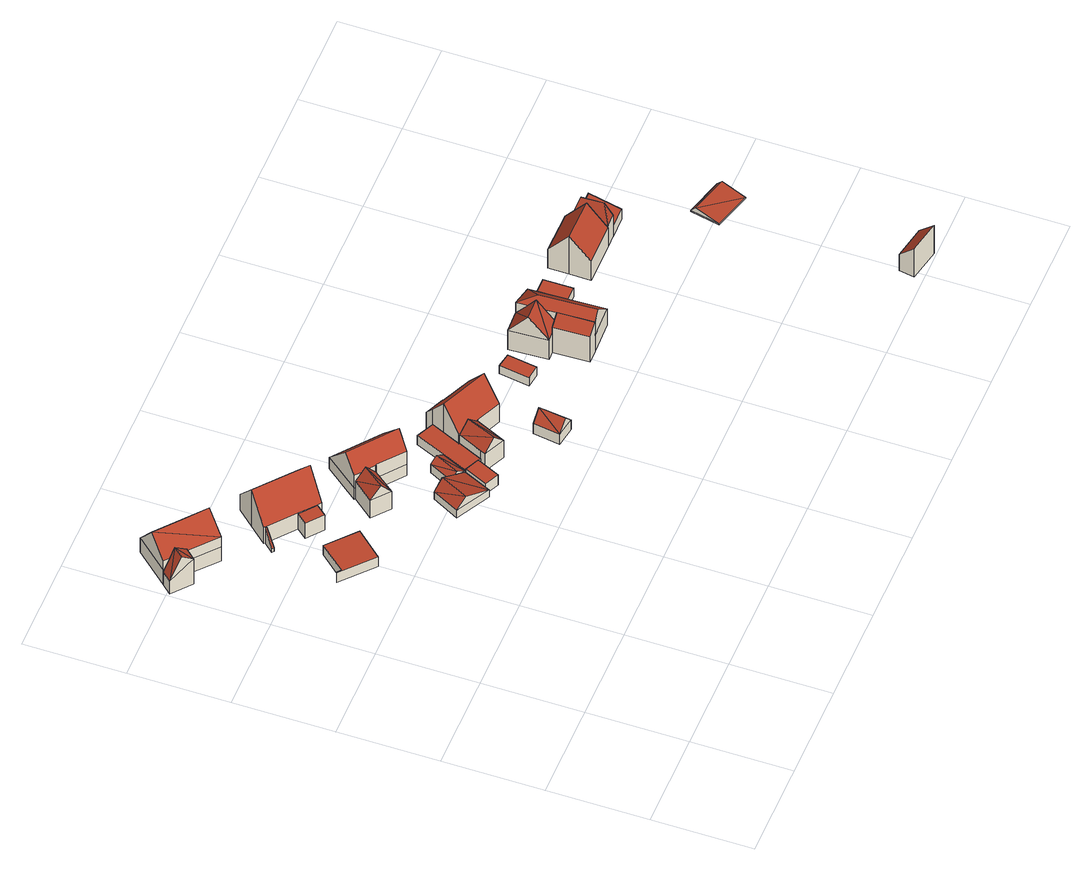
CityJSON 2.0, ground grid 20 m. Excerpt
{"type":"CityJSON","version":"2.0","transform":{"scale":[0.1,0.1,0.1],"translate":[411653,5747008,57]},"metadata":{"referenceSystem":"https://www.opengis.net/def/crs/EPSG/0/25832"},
"CityObjects":{
"building1":{"type":"Building","attributes":{"Gemeindeschluessel":"05570040","Geometrietyp2DReferenz":"3000","function":"31001_1000"},"address":[{"country":"Germany","locality":"Sendenhorst","thoroughfareNumber":"67","thoroughfareName":"Adolfshöhe"}],"children":["building1-1","building1-2"]},
"building1-1":{"type":"BuildingPart","attributes":{"roofType":"3100","measuredHeight":8.56},"parents":["building1"],"geometry":[{"type":"Solid","lod":"2","boundaries":[[[[0,1,2,3,4,5]],[[6,7,1,0]],[[8,9,7,6]],[[0,10,6]],[[0,5,11]],[[11,10,0]],[[11,12,13,8,6]],[[6,10,11]],[[1,7,9,2]],[[14,5,4]],[[9,8,15,3,2]],[[15,14,4,3]],[[5,14,12,11]],[[15,8,13]],[[14,15,13,12]]]],"semantics":{"surfaces":[{"type":"WallSurface"},{"type":"RoofSurface"},{"type":"GroundSurface"},{"type":"ClosureSurface"}],"values":[[0,0,0,0,1,1,1,1,2,0,3,3,0,0,3]]}}]},
"building1-2":{"type":"BuildingPart","attributes":{"roofType":"3100","measuredHeight":9.62},"parents":["building1"],"geometry":[{"type":"Solid","lod":"2","boundaries":[[[[16,17,9,8,18]],[[19,20,17,16]],[[21,22,20,19]],[[3,2,22,21]],[[23,24,25]],[[24,26,12,14,4,25]],[[24,23,16]],[[19,16,23]],[[26,24,16,18]],[[25,4,3,21]],[[23,25,21,19]],[[9,17,20,22,2]],[[15,13,18,8]],[[2,3,15,8,9]],[[13,12,26,18]],[[4,14,15,3]],[[15,14,12,13]]]],"semantics":{"surfaces":[{"type":"WallSurface"},{"type":"RoofSurface"},{"type":"GroundSurface"},{"type":"ClosureSurface"}],"values":[[0,0,0,0,1,1,1,1,0,0,0,2,0,3,0,3,3]]}}]},
"building2":{"type":"Building","attributes":{"Gemeindeschluessel":"05570040","Geometrietyp2DReferenz":"3000","function":"31001_2460","roofType":"1000","measuredHeight":2.44},"geometry":[{"type":"Solid","lod":"2","boundaries":[[[[27,28,29,30]],[[31,32,28,27]],[[33,34,32,31]],[[35,36,34,33]],[[37,38,36,35]],[[30,29,38,37]],[[35,33,31,27,30,37]],[[28,32,34,36,38,29]]]],"semantics":{"surfaces":[{"type":"WallSurface"},{"type":"RoofSurface"},{"type":"GroundSurface"}],"values":[[0,0,0,0,0,0,1,2]]}}]},
"building3":{"type":"Building","attributes":{"Gemeindeschluessel":"05570040","Geometrietyp2DReferenz":"3000","function":"31001_1000"},"address":[{"country":"Germany","locality":"Sendenhorst","thoroughfareNumber":"65","thoroughfareName":"Adolfshöhe"}],"children":["building3-1","building3-2"]},
"building3-1":{"type":"BuildingPart","attributes":{"roofType":"1000","measuredHeight":3.99},"parents":["building3"],"geometry":[{"type":"Solid","lod":"2","boundaries":[[[[39,40,41,42]],[[43,44,40,39]],[[45,46,44,43]],[[47,48,46,45]],[[45,43,39,42,47]],[[40,44,46,48,41]],[[48,47,42,41]]]],"semantics":{"surfaces":[{"type":"WallSurface"},{"type":"RoofSurface"},{"type":"GroundSurface"},{"type":"ClosureSurface"}],"values":[[0,0,0,0,1,2,3]]}}]},
"building3-2":{"type":"BuildingPart","attributes":{"roofType":"3100","measuredHeight":9.78},"parents":["building3"],"geometry":[{"type":"Solid","lod":"2","boundaries":[[[[49,50,51,52]],[[53,40,50,49]],[[54,42,41,40,53]],[[48,47,55]],[[56,57,48,55]],[[58,59,57,56]],[[60,61,59,58]],[[62,63,61,60]],[[64,65,63,62]],[[66,67,65,64]],[[68,69,67,66]],[[70,71,69,68]],[[52,51,71,70]],[[64,62,60,58,56,55,54,53,49,52,66]],[[70,68,66,52]],[[50,40,41,48,57,59,61,63,65,67,69,71,51]],[[47,42,54,55]],[[48,41,42,47]]]],"semantics":{"surfaces":[{"type":"WallSurface"},{"type":"RoofSurface"},{"type":"GroundSurface"},{"type":"ClosureSurface"}],"values":[[0,0,0,0,0,0,0,0,0,0,0,0,0,1,1,2,0,3]]}}]},
"building4":{"type":"Building","attributes":{"Gemeindeschluessel":"05570040","Geometrietyp2DReferenz":"3000","function":"31001_2460"},"children":["building4-1","building4-2"]},
"building4-1":{"type":"BuildingPart","attributes":{"roofType":"3100","measuredHeight":3.31},"parents":["building4"],"geometry":[{"type":"Solid","lod":"2","boundaries":[[[[72,73,74,75]],[[76,77,78,73,72]],[[75,74,79,80,81]],[[82,75,83]],[[81,84,83,75]],[[72,82,76]],[[83,76,82]],[[82,72,75]],[[73,78,79,74]],[[77,76,85]],[[78,77,80,79]],[[77,85,81,80]],[[83,84,85,76]],[[84,81,85]]]],"semantics":{"surfaces":[{"type":"WallSurface"},{"type":"RoofSurface"},{"type":"GroundSurface"},{"type":"ClosureSurface"}],"values":[[0,0,0,1,1,1,1,0,2,0,3,3,0,3]]}}]},
"building4-2":{"type":"BuildingPart","attributes":{"roofType":"3100","measuredHeight":4.27},"parents":["building4"],"geometry":[{"type":"Solid","lod":"2","boundaries":[[[[86,87,88,89]],[[90,91,78,77]],[[89,88,91,90]],[[90,92,89]],[[92,93,86]],[[86,89,92]],[[90,77,85,84,93]],[[93,92,90]],[[87,79,78,91,88]],[[87,86,80,79]],[[79,80,77,78]],[[93,84,81,80,86]],[[81,85,77,80]],[[84,85,81]]]],"semantics":{"surfaces":[{"type":"WallSurface"},{"type":"RoofSurface"},{"type":"GroundSurface"},{"type":"ClosureSurface"}],"values":[[0,0,0,0,1,1,1,1,2,0,3,0,3,3]]}}]},
"building5":{"type":"Building","attributes":{"Gemeindeschluessel":"05570040","Geometrietyp2DReferenz":"3000","function":"31001_1000"},"address":[{"country":"Germany","locality":"Sendenhorst","thoroughfareNumber":"63","thoroughfareName":"Adolfshöhe"}],"children":["building5-1","building5-2"]},
"building5-1":{"type":"BuildingPart","attributes":{"roofType":"3100","measuredHeight":9.81},"parents":["building5"],"geometry":[{"type":"Solid","lod":"2","boundaries":[[[[94,95,96,97]],[[98,99,95,94]],[[100,101,99,98]],[[102,103,101,100]],[[104,105,103,102]],[[106,107,108,109,110,111,112,113]],[[109,108,114,94]],[[114,98,94]],[[114,108,107,100,98]],[[110,109,94,97]],[[107,106,102,100]],[[106,113,115,104,102]],[[95,99,101,103,105,116,96]],[[116,117,97,96]],[[105,104,117,116]],[[97,117,118,111,110]],[[115,113,112]],[[115,118,117,104]],[[118,115,112,111]]]],"semantics":{"surfaces":[{"type":"WallSurface"},{"type":"RoofSurface"},{"type":"GroundSurface"},{"type":"ClosureSurface"}],"values":[[0,0,0,0,0,1,1,0,0,0,0,0,2,0,3,0,0,3,3]]}}]},
"building5-2":{"type":"BuildingPart","attributes":{"roofType":"3100","measuredHeight":7.27},"parents":["building5"],"geometry":[{"type":"Solid","lod":"2","boundaries":[[[[119,120,105,104,115]],[[121,122,120,119]],[[118,117,116,122,121]],[[119,123,121]],[[119,115,112,124]],[[124,123,119]],[[123,124,111,118]],[[118,121,123]],[[120,122,116,105]],[[116,117,104,105]],[[117,118,115,104]],[[112,111,124]],[[112,115,118,111]]]],"semantics":{"surfaces":[{"type":"WallSurface"},{"type":"RoofSurface"},{"type":"GroundSurface"},{"type":"ClosureSurface"}],"values":[[0,0,0,0,1,1,1,1,2,3,3,0,3]]}}]},
"building6":{"type":"Building","attributes":{"Gemeindeschluessel":"05570040","Geometrietyp2DReferenz":"3000","function":"51009_1610","roofType":"1000","measuredHeight":2.74},"geometry":[{"type":"Solid","lod":"2","boundaries":[[[[125,126,127,128]],[[129,130,126,125]],[[131,132,130,129]],[[128,127,132,131]],[[129,125,128,131]],[[126,130,132,127]]]],"semantics":{"surfaces":[{"type":"WallSurface"},{"type":"RoofSurface"},{"type":"GroundSurface"}],"values":[[0,0,0,0,1,2]]}}]},
"building7":{"type":"Building","attributes":{"Gemeindeschluessel":"05570040","Geometrietyp2DReferenz":"3000","function":"31001_2460","roofType":"1000","measuredHeight":2.44},"geometry":[{"type":"Solid","lod":"2","boundaries":[[[[133,73,132,134]],[[135,136,73,133]],[[137,138,136,135]],[[139,140,138,137]],[[141,142,140,139]],[[143,144,142,141]],[[145,127,144,143]],[[134,132,127,145]],[[143,141,139,137,135,133,134,145]],[[73,136,138,140,142,144,127,132]]]],"semantics":{"surfaces":[{"type":"WallSurface"},{"type":"RoofSurface"},{"type":"GroundSurface"}],"values":[[0,0,0,0,0,0,0,0,1,2]]}}]},
"building8":{"type":"Building","attributes":{"Gemeindeschluessel":"05570040","Geometrietyp2DReferenz":"3000","function":"31001_1000"},"address":[{"country":"Germany","locality":"Sendenhorst","thoroughfareNumber":"61","thoroughfareName":"Adolfshöhe"}],"children":["building8-1","building8-2"]},
"building8-1":{"type":"BuildingPart","attributes":{"roofType":"3100","measuredHeight":7.09},"parents":["building8"],"geometry":[{"type":"Solid","lod":"2","boundaries":[[[[146,147,148,149]],[[150,144,147,146]],[[151,142,144,150]],[[149,148,152,153]],[[153,154,155,149]],[[156,149,155]],[[155,157,151,158,156]],[[150,146,156,158]],[[158,151,150]],[[156,146,149]],[[147,144,142,152,148]],[[142,151,153,152]],[[155,154,157]],[[157,154,153,151]]]],"semantics":{"surfaces":[{"type":"WallSurface"},{"type":"RoofSurface"},{"type":"GroundSurface"},{"type":"ClosureSurface"}],"values":[[0,0,0,0,1,1,1,1,0,0,2,3,0,3]]}}]},
"building8-2":{"type":"BuildingPart","attributes":{"roofType":"3100","measuredHeight":9.93},"parents":["building8"],"geometry":[{"type":"Solid","lod":"2","boundaries":[[[[142,151,159]],[[160,140,142,159]],[[161,162,140,160]],[[163,138,162,161]],[[164,165,138,163]],[[166,167,165,164]],[[168,169,167,166]],[[170,171,169,168]],[[172,173,171,170]],[[174,175,173,172]],[[176,153,152,175,174]],[[170,168,166,164,163,161,172]],[[160,159,157,154,176,174,172,161]],[[140,162,138,165,167,169,171,173,175,152,142]],[[151,157,159]],[[153,176,154]],[[142,152,153,151]],[[153,154,157,151]]]],"semantics":{"surfaces":[{"type":"WallSurface"},{"type":"RoofSurface"},{"type":"GroundSurface"},{"type":"ClosureSurface"}],"values":[[0,0,0,0,0,0,0,0,0,0,0,1,1,2,0,0,3,3]]}}]},
"building9":{"type":"Building","attributes":{"Gemeindeschluessel":"05570040","Geometrietyp2DReferenz":"3000","function":"31001_9998","roofType":"3100","measuredHeight":4.87},"geometry":[{"type":"Solid","lod":"2","boundaries":[[[[177,178,179,180]],[[181,182,178,177]],[[183,184,182,181]],[[180,179,184,183]],[[177,185,181]],[[183,186,180]],[[180,186,185]],[[185,177,180]],[[186,183,181]],[[181,185,186]],[[178,182,184,179]]]],"semantics":{"surfaces":[{"type":"WallSurface"},{"type":"RoofSurface"},{"type":"GroundSurface"}],"values":[[0,0,0,0,0,0,1,1,1,1,2]]}}]},
"building10":{"type":"Building","attributes":{"Gemeindeschluessel":"05570040","Geometrietyp2DReferenz":"3000","function":"31001_2460","roofType":"1000","measuredHeight":2.29},"geometry":[{"type":"Solid","lod":"2","boundaries":[[[[187,188,189,190]],[[191,192,188,187]],[[193,194,192,191]],[[190,189,194,193]],[[191,187,190,193]],[[188,192,194,189]]]],"semantics":{"surfaces":[{"type":"WallSurface"},{"type":"RoofSurface"},{"type":"GroundSurface"}],"values":[[0,0,0,0,1,2]]}}]},
"building11":{"type":"Building","attributes":{"Gemeindeschluessel":"05570040","Geometrietyp2DReferenz":"3000","function":"51009_1610","roofType":"2100","measuredHeight":7.94},"geometry":[{"type":"Solid","lod":"2","boundaries":[[[[195,196,197,198]],[[199,200,196,195]],[[201,202,200,199]],[[198,197,202,201]],[[199,195,198,201]],[[196,200,202,197]]]],"semantics":{"surfaces":[{"type":"WallSurface"},{"type":"RoofSurface"},{"type":"GroundSurface"}],"values":[[0,0,0,0,1,2]]}}]},
"building12":{"type":"Building","attributes":{"Gemeindeschluessel":"05570040","Geometrietyp2DReferenz":"3000","function":"31001_1000"},"address":[{"country":"Germany","locality":"Sendenhorst","thoroughfareNumber":"59","thoroughfareName":"Adolfshöhe"}],"children":["building12-1","building12-2"]},
"building12-1":{"type":"BuildingPart","attributes":{"roofType":"5000","measuredHeight":9.12},"parents":["building12"],"geometry":[{"type":"Solid","lod":"2","boundaries":[[[[203,204,205,206]],[[207,208,204,203]],[[209,200,208,207]],[[210,196,200,209]],[[211,212,203]],[[213,214,215,216,217,212,211]],[[203,212,217,207]],[[216,215,218,210,209]],[[217,216,209,207]],[[219,211,203,206]],[[205,204,208,200,196]],[[196,210,206,205]],[[219,213,211]],[[218,215,214]],[[218,219,206,210]],[[219,218,214,213]]]],"semantics":{"surfaces":[{"type":"WallSurface"},{"type":"RoofSurface"},{"type":"GroundSurface"},{"type":"ClosureSurface"}],"values":[[0,0,0,0,1,1,1,0,0,0,2,3,0,0,3,3]]}}]},
"building12-2":{"type":"BuildingPart","attributes":{"roofType":"3100","measuredHeight":9.89},"parents":["building12"],"geometry":[{"type":"Solid","lod":"2","boundaries":[[[[220,221,196,210,218]],[[222,223,221,220]],[[219,206,205,223,222]],[[220,224,222]],[[225,224,220]],[[220,218,214,225]],[[224,225,213,219]],[[219,222,224]],[[221,223,205,196]],[[196,205,206,210]],[[206,219,218,210]],[[214,213,225]],[[214,218,219,213]]]],"semantics":{"surfaces":[{"type":"WallSurface"},{"type":"RoofSurface"},{"type":"GroundSurface"},{"type":"ClosureSurface"}],"values":[[0,0,0,0,1,1,1,1,2,3,3,0,3]]}}]},
"building13":{"type":"Building","attributes":{"Gemeindeschluessel":"05570040","Geometrietyp2DReferenz":"3000","function":"31001_2460","roofType":"1000","measuredHeight":2.29},"geometry":[{"type":"Solid","lod":"2","boundaries":[[[[226,227,228,229]],[[230,231,227,226]],[[232,233,231,230]],[[229,228,233,232]],[[230,226,229,232]],[[227,231,233,228]]]],"semantics":{"surfaces":[{"type":"WallSurface"},{"type":"RoofSurface"},{"type":"GroundSurface"}],"values":[[0,0,0,0,1,2]]}}]},
"building14":{"type":"Building","attributes":{"Gemeindeschluessel":"05570040","Geometrietyp2DReferenz":"3000","function":"31001_1000","roofType":"3100","measuredHeight":10.08},"address":[{"country":"Germany","locality":"Sendenhorst","thoroughfareNumber":"57","thoroughfareName":"Adolfshöhe"}],"geometry":[{"type":"Solid","lod":"2","boundaries":[[[[234,235,236,237]],[[238,239,235,234]],[[240,241,239,238]],[[242,243,241,240]],[[244,245,243,242]],[[246,247,245,244]],[[237,236,247,246]],[[240,238,234,242]],[[237,246,244,242,234]],[[235,239,241,243,245,247,236]]]],"semantics":{"surfaces":[{"type":"WallSurface"},{"type":"RoofSurface"},{"type":"GroundSurface"}],"values":[[0,0,0,0,0,0,0,1,1,2]]}}]},
"building15":{"type":"Building","attributes":{"Gemeindeschluessel":"05570040","Geometrietyp2DReferenz":"3000","function":"51009_1610","roofType":"2100","measuredHeight":7.5},"geometry":[{"type":"Solid","lod":"2","boundaries":[[[[248,249,250,251]],[[252,253,249,248]],[[254,255,253,252]],[[251,250,255,254]],[[252,248,251,254]],[[249,253,255,250]]]],"semantics":{"surfaces":[{"type":"WallSurface"},{"type":"RoofSurface"},{"type":"GroundSurface"}],"values":[[0,0,0,0,1,2]]}}]},
"building16":{"type":"Building","attributes":{"Gemeindeschluessel":"05570040","Geometrietyp2DReferenz":"3000","function":"31001_9998","roofType":"5000","measuredHeight":9.9},"geometry":[{"type":"Solid","lod":"2","boundaries":[[[[256,236,239,257]],[[258,259,236,256]],[[260,261,259,258]],[[257,239,261,260]],[[262,260,258,263]],[[258,256,263]],[[263,256,257,262]],[[257,260,262]],[[236,259,261,239]]]],"semantics":{"surfaces":[{"type":"WallSurface"},{"type":"RoofSurface"},{"type":"GroundSurface"}],"values":[[0,0,0,0,1,1,1,1,2]]}}]},
"building17":{"type":"Building","attributes":{"Gemeindeschluessel":"05570040","Geometrietyp2DReferenz":"3000","function":"31001_9998","roofType":"1000","measuredHeight":2.61},"geometry":[{"type":"Solid","lod":"2","boundaries":[[[[264,265,266,267]],[[268,269,265,264]],[[270,271,269,268]],[[267,266,271,270]],[[268,264,267,270]],[[265,269,271,266]]]],"semantics":{"surfaces":[{"type":"WallSurface"},{"type":"RoofSurface"},{"type":"GroundSurface"}],"values":[[0,0,0,0,1,2]]}}]},
"building18":{"type":"Building","attributes":{"Gemeindeschluessel":"05570040","Geometrietyp2DReferenz":"3000","function":"31001_9998","roofType":"3100","measuredHeight":1.53},"geometry":[{"type":"Solid","lod":"2","boundaries":[[[[272,273,274,275]],[[276,277,273,272]],[[278,279,277,276]],[[275,274,279,278]],[[272,280,276]],[[278,281,275]],[[281,280,272]],[[272,275,281]],[[276,280,281]],[[281,278,276]],[[273,277,279,274]]]],"semantics":{"surfaces":[{"type":"WallSurface"},{"type":"RoofSurface"},{"type":"GroundSurface"}],"values":[[0,0,0,0,0,0,1,1,1,1,2]]}}]}
},
"vertices":[
[38,961,83],[38,961,16],[55,981,16],[55,981,53],[55,981,79],[55,981,84],[1,993,49],[1,993,16],[18,1012,49],[18,1012,16],[19,977,102],[36,997,102],[28,1003,79],[19,1011,53],[50,985,79],[22,1009,53],
[77,1078,53],[77,1078,16],[18,1012,53],[168,1002,53],[168,1002,16],[108,935,53],[108,935,16],[138,969,112],[48,1045,112],[108,935,79],[18,1012,79],
[135,725,40],[135,725,15],[133,724,15],[133,724,40],[142,719,40],[142,719,15],[187,770,40],[187,770,15],[242,721,40],[242,721,15],[195,668,40],[195,668,15],
[260,808,55],[260,808,15],[260,809,15],[260,809,55],[243,788,55],[243,788,15],[212,814,55],[212,814,15],[229,834,55],[229,834,15],
[267,803,57],[267,803,15],[297,836,15],[297,836,113],[260,808,57],[260,809,57],[229,834,57],[179,875,57],[179,875,15],[163,855,25],[163,855,15],[159,858,25],[159,858,15],[177,877,57],[177,877,15],[175,879,57],[175,879,15],[205,913,113],[205,913,15],[235,947,57],[235,947,15],[327,870,57],[327,870,15],
[470,647,36],[470,647,14],[440,660,14],[440,660,36],[447,597,36],[447,597,33],[447,597,14],[417,614,14],[417,614,33],[417,614,36],[455,654,47],[432,606,47],[427,608,43],[441,601,36],
[383,632,33],[383,632,14],[355,578,14],[355,578,33],[422,541,33],[422,541,14],[374,567,56],[401,623,56],
[385,833,44],[385,833,15],[331,765,15],[331,765,44],[472,763,44],[472,763,15],[418,697,44],[418,697,15],[368,737,44],[368,737,15],[367,737,44],[367,737,15],[368,737,80],[418,697,79],[436,719,113],[349,788,113],[331,765,79],[344,755,79],[356,746,79],[367,737,79],[472,763,45],[367,737,62],[333,764,15],[333,764,44],[333,764,62],
[333,694,62],[333,694,15],[299,722,62],[299,722,15],[316,708,88],[350,750,88],
[455,537,41],[455,537,14],[476,583,14],[476,583,41],[426,550,41],[426,550,14],[447,596,41],[447,596,14],
[470,647,38],[447,596,38],[495,706,38],[495,706,14],[530,690,38],[530,690,14],[503,630,38],[503,630,14],[504,629,38],[504,629,14],[482,580,38],[482,580,14],[476,583,38],
[478,570,60],[478,570,14],[520,551,14],[520,551,60],[482,580,60],[504,629,60],[547,610,14],[547,610,60],[544,611,63],[525,620,85],[499,561,85],[507,628,63],[504,627,60],
[504,629,63],[503,630,63],[519,665,113],[519,665,14],[530,690,78],[537,705,57],[537,705,14],[575,688,57],[575,688,14],[572,684,63],[572,684,14],[629,658,63],[629,658,14],[613,623,113],[613,623,14],[597,588,63],[597,588,14],[547,610,63],
[626,462,39],[626,462,13],[633,516,13],[633,516,39],[586,468,39],[586,468,13],[594,522,39],[594,522,13],[606,465,62],[614,519,62],
[706,629,36],[706,629,14],[697,569,14],[697,569,36],[735,624,36],[735,624,14],[726,565,36],[726,565,14],
[815,560,92],[815,560,13],[788,559,13],[788,559,80],[817,488,92],[817,488,13],[791,487,80],[791,487,13],
[879,640,56],[879,640,13],[812,638,13],[812,638,56],[885,490,56],[885,490,13],[817,488,56],[815,560,56],[812,638,91],[832,602,104],[812,615,91],[814,582,91],[815,560,91],[817,488,91],[837,489,104],[815,560,64],[812,638,64],
[770,558,64],[770,558,13],[767,636,64],[767,636,13],[768,597,112],[813,599,112],
[927,629,36],[927,629,13],[897,629,13],[897,629,36],[927,570,36],[927,570,13],[896,570,36],[896,570,13],
[1062,596,113],[1062,596,12],[1062,625,12],[1062,625,78],[1062,555,62],[1062,555,12],[976,555,62],[976,555,12],[976,597,113],[976,597,12],[976,638,62],[976,638,12],[1062,637,62],[1062,637,12],
[1194,49,53],[1194,49,10],[1188,18,10],[1188,18,85],[1260,36,53],[1260,36,10],[1254,5,85],[1254,5,10],
[1062,625,68],[1062,555,68],[1087,625,68],[1087,625,12],[1089,556,68],[1089,556,12],[1075,568,111],[1075,612,109],
[1150,626,36],[1150,626,10],[1087,625,10],[1087,625,36],[1135,557,36],[1135,557,10],[1089,556,36],[1089,556,10],
[1273,426,12],[1273,426,9],[1196,448,9],[1196,448,12],[1260,367,12],[1260,367,9],[1183,389,12],[1183,389,9],[1271,416,24],[1194,438,24]
]}
